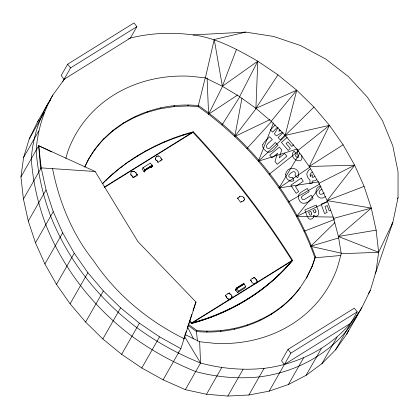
<?xml version="1.0" encoding="UTF-8"?>
<svg xmlns="http://www.w3.org/2000/svg" width="419" height="419" viewBox="0 0 419 419"><rect width="100%" height="100%" fill="white"/><g stroke="black" fill="none" stroke-linecap="round" stroke-linejoin="round"><path stroke-width="0.63" d="M134.18 176.902L134.729 176.849L132.933 177.342L132.744 176.467L131.215 175.493L130.843 174.555L131.241 175.074M156.984 156.392L156.444 156.266L156.271 156.832L156.423 156.297L156.984 156.392C158.094 155.627 159.718 156.041 160.268 157.193L160.707 157.261L161.184 158.911L161.991 159.346L162.043 159.78L160.927 160.734C159.602 160.975 159.115 161.676 158.11 162.242L157.67 162.095L157.177 160.833L155.952 160.247L155.58 159.309L155.978 159.828M230.193 294.3L229.895 293.908L231.403 294.918L231.985 296.432L231.775 295.851M256.423 279.745L256.821 280.264L256.444 279.326L255.218 278.745L254.726 277.478L254.286 277.331C253.092 278.431 250.939 278.766 250.41 280.227L251.211 280.662L251.688 282.312L252.133 282.38C252.72 283.558 254.275 283.92 255.412 283.186L255.978 283.275L256.129 282.741C257.109 282.752 257.062 279.824 257.051 281.427M185.009 334.493L199.654 341.747L215.162 343.386A140.81 123.511 29.7 0 0 337.505 267.317L341.239 253.72L338.416 236.494L333.65 218.388L327.155 200.586L318.979 183.239L309.201 166.495L297.904 150.5L285.177 135.395L271.135 121.306L255.899 108.348L257.79 61.184C237.521 49.568 216.618 37.872 193.065 34.913C172.162 32.085 150.892 32.954 130.398 38.04L128.596 38.658M135.971 172.508L135.531 172.439L135.971 172.508L136.238 173.885L137.254 174.592L137.285 175.058L137.254 174.592M232.006 296.401L231.738 297.71L230.916 298.894L230.371 298.773C229.272 299.517 227.7 299.156 227.088 297.967L226.648 297.904L226.38 296.521L226.611 297.05M226.663 297.872L226.684 297.474M243.837 200.649C242.433 201.481 244.775 200.261 244.382 199.47L243.842 197.433L242.507 196.542L241.051 196.176L239.521 196.574L239.956 196.595M243.806 197.951L243.842 197.433M193.065 34.913L245.696 32.106L273.487 36.432L300.496 45.519L325.757 59.042L348.362 76.52L367.5 97.318L382.489 120.698L392.797 145.822L398.045 171.785L398.05 197.663L392.813 222.526L375.995 271.69L370.375 290.226L361.901 307.525L346.696 334.173L335.53 349.886L321.897 363.697L306.074 375.324L288.387 384.532L269.187 391.137L248.865 395.002L227.831 396.049L206.515 394.263L185.345 389.675L163.101 379.813L141.795 367.992L121.636 354.333L102.844 338.976L85.607 322.085L70.099 303.827L56.486 284.391L44.901 263.98L35.474 242.8L28.293 221.075L23.433 199.025L20.95 176.881L23.59 157.486L29.21 138.951L37.684 121.651L52.888 94.998L64.966 78.363M52.888 94.998C43.215 111.915 37.59 130.807 36.154 150.227C37.736 172.796 42.743 194.971 50.678 216.152C68.135 260.539 98.811 299.093 136.84 327.679C156.533 342.051 177.928 353.919 200.549 363.022C221.232 368.589 242.742 370.553 264.07 368.348C303.529 363.676 341.255 341.983 361.901 307.525M65.835 158.476L67.532 152.296A140.81 123.511 29.7 0 1 189.875 76.227L205.383 77.866L222.369 86.283L257.79 61.184L277.944 74.844L296.741 90.2L313.978 107.091L329.486 125.349L343.098 144.785L354.678 165.196L364.111 186.371L371.292 208.096L376.147 230.146L378.635 252.296L375.995 271.69L375.078 273.293M243.313 200.952C242.9 201.466 241.224 201.707 240.674 202.34L237.636 198.349L237.877 198.512M241.931 98.324L234.776 136.494C270.213 170.14 298.579 211.626 314.947 257.795L311.972 266.62L306.42 278.064L312.501 265.698L315.476 256.868C293.735 195.788 251.4 142.9 198.627 105.625C155.936 101.272 110.071 120.85 88.639 159.047L84.779 166.835M239.542 196.542L238.998 197.642L237.725 197.983L237.62 198.381M178.305 353.159L178.583 351.892M205.383 77.866L214.235 39.501L245.696 32.106M205.263 77.672L198.103 106.546L208.589 114.183L221.986 125.019L234.776 136.494L235.305 135.567M391.838 224.228L392.813 222.526L378.635 252.296L338.416 236.494L371.292 208.096L327.155 200.586L354.678 165.196L309.201 166.495L329.486 125.349L285.177 135.395L296.741 90.2L255.899 108.348L239.595 96.642L222.369 86.283L214.235 39.501M131.707 171.512L132.268 171.601L131.707 171.512L130.88 172.701L130.822 174.587M183.726 339.102L186.35 331.036M187.162 328.559L191.802 314.292M193.018 310.573L195.238 303.749M163.101 379.813L180.867 348.666L196.029 302.094L137.893 241.574L95.134 171.491L38.716 145.733L20.95 176.881M222.369 86.283L236.484 49.363M155.559 159.34L155.349 158.146L156.287 156.8M232.006 297.019L231.738 297.71M258.848 159.99L273.45 122.903M297.459 149.573C295.893 151.285 301.35 162.08 295.62 156.072A1.912 1.859 -54.3 0 1 295.945 154.559L296.469 153.935L294.148 151.159C286.821 157.806 304.398 166.982 301.664 155.093M134.714 176.881L135.059 176.263L136.191 175.975L137.306 175.027M227.905 293.525L228.732 293.352L227.905 293.525C227.417 294.777 225.522 294.437 225.37 295.814L225.909 296.034L225.37 295.814M84.753 167.055L88.639 159.047M346.696 334.173L348.676 330.141M358.722 312.611C339.139 349.184 299.768 372.041 259.193 376.896C237.866 379.095 216.356 377.137 195.673 371.569C173.057 362.466 151.662 350.593 131.964 336.227C93.935 307.64 63.259 269.087 45.802 224.694C37.872 203.519 32.86 181.343 31.278 158.775C32.719 139.354 38.339 120.463 48.012 103.545L49.128 101.974M222.819 85.827L208.589 114.183L237.824 94.898M239.595 96.642L257.79 61.184M67.668 64.196L61.184 75.567L64.055 79.285L130.398 38.04L136.882 26.669L134.007 22.951L67.668 64.196L70.539 67.915L62.84 81.422M29.21 138.951L44.409 112.297M23.59 157.486L38.794 130.833M23.433 199.025L41.198 167.883L38.716 145.733L51.642 151.94M28.293 221.075L46.059 189.933L41.198 167.883L95.134 171.491M35.474 242.8L53.239 211.658L46.059 189.933M88.11 159.969L95.595 148.399M95.071 149.326L103.87 138.684M103.346 139.611L112.837 130.943L113.36 130.021M112.837 130.943L123.422 123.437L123.951 122.51M44.901 263.98L62.667 232.833L53.239 211.658M123.422 123.437L134.976 117.179L135.505 116.252M102.603 183.763L105.965 180.118C130.293 156.837 160.828 140.444 193.295 131.781A795.084 697.405 29.7 0 1 292.52 260.22L292.184 260.812C266.248 291.614 230.214 313.166 191.425 323.458L189.66 321.546M134.976 117.179L147.352 112.25L147.881 111.323M105.63 180.709L113.266 173.487M112.931 174.074L120.934 167.218M56.486 284.391L74.252 253.244L62.667 232.833M120.599 167.81L128.952 161.331M147.352 112.25L160.398 108.704L160.927 107.783M128.617 161.923L136.966 156.428L137.301 155.842M131.215 175.493L132.441 176.074M134.703 171.528L133.818 171.261L135.531 172.439M136.966 156.428L145.629 151.343L145.964 150.756M132.886 176.876L132.933 177.342M133.373 177.488L132.954 177.31M160.398 108.704L173.953 106.599L174.482 105.672M136.238 173.885L136.73 174.341M135.395 176.053L136.191 175.975M145.629 151.343L154.585 146.676L154.92 146.084M143.047 167.647L145.199 170.428L152.568 165.845L150.416 163.064L143.047 167.647L142.167 169.192L144.314 171.973L145.671 170.135L145.299 169.658M151.432 166.175L150.84 167.207L151.212 167.684L152.699 165.615L152.327 165.138L144.958 169.721L143.947 171.497L144.419 171.203M144.314 171.973L145.33 170.198L152.699 165.615M70.099 303.827L87.864 272.68L74.252 253.244M154.585 146.676L163.819 142.434L164.154 141.847M155.349 158.146L155.37 158.728M152.327 165.138L144.827 169.952M151.212 167.684L152.092 166.139L151.725 165.662M157.884 156.025L158.571 155.983M156.722 160.545L157.177 160.833M173.953 106.599L187.843 105.949L188.372 105.022M157.465 161.252L157.638 161.598M157.67 162.095L158.131 162.211M160.975 158.639L161.446 159.126M160.131 160.807L160.535 160.707M163.819 142.434L173.304 138.631L173.644 138.04M161.97 159.377L162.043 159.78M198.627 105.625L198.103 106.546L187.843 105.949M173.304 138.631L183.024 135.274L183.36 134.682M85.607 322.085L103.367 290.938L87.864 272.68M209.118 113.261L208.589 114.183L207.086 77.876M222.515 124.097L221.986 125.019L239.757 96.852M102.844 338.976L120.609 307.829L103.367 290.938M121.636 354.333L139.401 323.185L120.609 307.829M246.917 148.572L247.446 147.645M258.895 160.278L258.371 161.205L297.333 148.954M237.725 197.983L238.243 197.957M141.795 367.992L159.56 336.845L139.401 323.185M241.548 201.654L241.821 201.487M244.246 198.847L244.382 199.47M195.437 303.131L196.029 302.094M269.621 173.429L269.092 174.356L298.459 151.029M247.755 298.81L247.414 299.396A235.661 206.708 29.7 0 1 191.425 323.458L191.761 322.871L292.52 260.22C266.584 291.027 230.55 312.579 191.761 322.871L189.556 320.477M201.356 320.556L201.691 319.964M188.037 325.38L196.427 331.487C234.944 335.221 275.922 320.153 299.459 288.707L299.988 287.78C276.451 319.231 235.473 334.294 196.956 330.56L196.427 331.487L197.464 341.139M318.89 181.841L279.059 187.984L279.583 187.057M211.076 317.199L211.412 316.607M206.687 332.084L207.216 331.157M229.67 293.096L229.245 292.918L228.716 293.384M227.088 297.967L227.512 298.517M227.92 298.883L228.784 299.176M220.562 313.391L220.897 312.804M243.758 283.485L245.775 286.496L244.895 288.042L237.526 292.624L235.373 289.838L236.384 288.062L243.758 283.485L243.994 284.192L236.625 288.77M230.35 298.805L230.932 298.862M236.436 288.513L235.373 289.838M244.125 283.962L236.756 288.544L235.745 290.32L236.216 290.027M288.225 202.037L288.754 201.115M237.526 292.624L238.406 291.074L245.775 286.496M229.795 309.154L230.131 308.562M185.345 389.675L200.549 363.022L199.654 341.747M220.577 331.434L221.106 330.507M250.41 280.227L251.651 281.463M252.264 278.766L252.605 278.556M253.479 277.917L253.778 277.766M238.751 304.482L239.087 303.895M254.286 277.331L254.726 277.478M254.92 278.352L255.679 279.028M256.166 279.253L256.444 279.326M255.412 283.186L255.978 283.275M327.857 201.591L296.563 216.476L297.092 215.549M234.132 329.329L234.656 328.402M255.768 293.908L256.103 293.316M263.781 288.021L264.122 287.429M206.515 394.263L221.719 367.61M271.449 281.751L271.784 281.165M247.173 325.788L247.702 324.861M278.75 275.121L279.085 274.529M304.582 230.324L304.053 231.246L334.409 219.535M285.669 268.134L286.004 267.542M259.555 320.854L260.079 319.933M271.109 314.596L271.632 313.674M341.558 253.228L310.662 246.304L311.186 245.382M227.831 396.049L243.036 369.401M281.694 307.09L282.223 306.163M291.184 298.422L291.713 297.495M315.476 256.868L314.947 257.795L340.752 255.48M311.972 266.62L312.501 265.698M248.865 395.002L264.07 368.348M335.53 349.886L357.213 311.867L354.343 308.148L288 349.394L281.516 360.764L284.386 364.483L350.729 323.238M269.187 391.137L290.875 353.112L357.213 311.867M288.387 384.532L303.586 357.878M397.401 198.8L398.05 197.663M306.074 375.324L321.279 348.671M321.897 363.697L337.096 337.044M368.547 293.431L370.375 290.226M279.772 129.785L278.845 131.362L280.405 130.419M278.143 127.434L274.356 133.844L276.378 135.871L282.731 132.043M279.059 187.984L299.831 153.181M299.459 288.707L306.949 277.137M255.899 108.348L277.944 74.844M49.877 100.927L50.62 99.879M37.684 121.651L39.177 119.556M235.169 135.981L256.533 108.081M296.563 216.476L320.797 186.45M271.135 121.306L296.741 90.2M247.357 148.09L271.9 121.154M102.508 183.611L105.965 180.118M275.288 124.967L270.417 129.89L272.643 132.126L277.598 127.119M283.05 132.587L278.096 137.594L280.321 139.831L285.192 134.908M285.177 135.395L313.978 107.091M311.128 245.848L334.886 222.651M258.848 160.76L286.067 135.395M287.167 137.49L281.448 142.418L288.178 150.405L290.336 148.546L286.077 143.492L287.958 141.873L291.797 146.43L293.74 144.754M297.904 150.5L329.486 125.349M310.285 168.983L309.065 169.878L307.436 172A5.426 5.206 -51.1 0 0 307.033 175.451L307.965 177.787L310.008 180.186L309.851 183.386L312.223 183.145L312.228 181.034L314.386 180.867L316.68 179.835M312.323 172.136C310.521 172.9 309.201 175.304 310.882 176.876L310.882 175.116L312.365 174.891L312.464 177.499L314.8 176.582M279.599 187.618L309.809 167.191M309.201 166.495L343.098 144.785M70.539 67.915L136.882 26.669M104.158 187.199L193.295 131.781M104.64 187.277L192.955 132.367A795.084 697.405 29.7 0 1 292.184 260.812A235.588 206.646 29.7 0 1 247.446 299.386M243.628 283.71L236.253 288.293L238.406 291.074M191.425 323.458L292.184 260.812M288.785 201.717L319.692 184.061M320.54 186.036C311.259 188.178 317.895 203.021 325.453 196.464M322.002 189.451C319.618 189.744 317.743 193.044 320.425 194.316L322.075 194.06L324.316 192.876M318.979 183.239L354.678 165.196M235.949 135.934L269.977 119.635M327.731 201.288L321.143 204.163L324.578 213.575L327.155 212.449L324.982 206.494L327.223 205.514L329.182 210.883L330.926 210.123M327.155 200.586L364.111 186.371M132.247 171.633L133.834 171.23M310.662 246.304L338.578 237.95M183.024 135.274L192.955 132.367M333.65 218.388L371.292 208.096M338.416 236.494L376.147 230.146M341.239 253.72L378.635 252.296M297.212 216.487L333.372 217.073M184.119 338.683C148.048 320.881 115.984 294.19 93.531 260.681C72.267 234.205 59.142 201.796 52.548 168.642M159.56 336.845L180.867 348.666M188.566 324.453L196.956 330.56M225.909 296.034L226.365 296.552M151.317 166.914L151.683 167.391M288 349.394L290.875 353.112M144.958 169.721L145.33 170.198M236.384 288.062L236.756 288.544M184.69 336.693L200.549 363.022M187.403 326.752L193.541 338.934M229.874 293.939L229.685 293.064M256.837 280.232L257.03 280.845M38.716 145.733L40.612 168.915M313.815 215.293C314.187 217.147 312.789 218.865 310.971 219.127A3.357 3.111 -49 0 1 308.588 218.535L307.022 215.911L304.849 209.956L316.23 204.991C316.654 208.175 320.577 212.166 318 215.329C316.905 216.476 314.821 216.681 313.815 215.293M301.575 197.077L301.539 197.873L302.403 199.381L303.885 199.722L311.244 195.333L313.119 198.575C308.693 202.22 301.167 206.939 298.653 198.758C296.359 193.295 304.047 190.671 307.289 188.492L309.164 191.734L302.659 195.757L301.575 197.077M285.685 174.257C285.302 178.332 289.697 182.888 293.813 180.709L292.724 177.389C281.615 178.73 297.652 165.322 295.034 175.514L297.579 177.803C303.021 168.553 287.56 163.908 285.685 174.257M311.715 213.915L311.406 214.942L309.987 215.246L308.562 212.37L310.872 211.365L311.715 213.915M315.926 211.695L315.627 212.606L314.276 212.915L313.035 210.417L315.193 209.474L315.926 211.695M262.786 144.607C261.927 147.787 264.75 150.473 267.233 151.935C272.062 153.726 274.99 147.619 278.043 145.231L275.33 142.507L269.925 147.97L268.385 148.719C262.671 146.765 270.496 141.297 272.319 139.49L269.606 136.762L264.326 142.093L262.786 144.607M277.336 153.495L274.958 161.514L277.237 164.306L286.895 156.24L284.621 153.448L279.274 157.911L281.678 149.84L279.421 147.074L269.763 155.14L272.031 157.926L277.336 153.495M301.198 178.101L290.859 185.208L296.144 193.311L298.695 191.562L295.468 186.623L303.267 181.265L301.198 178.101"/></g></svg>
